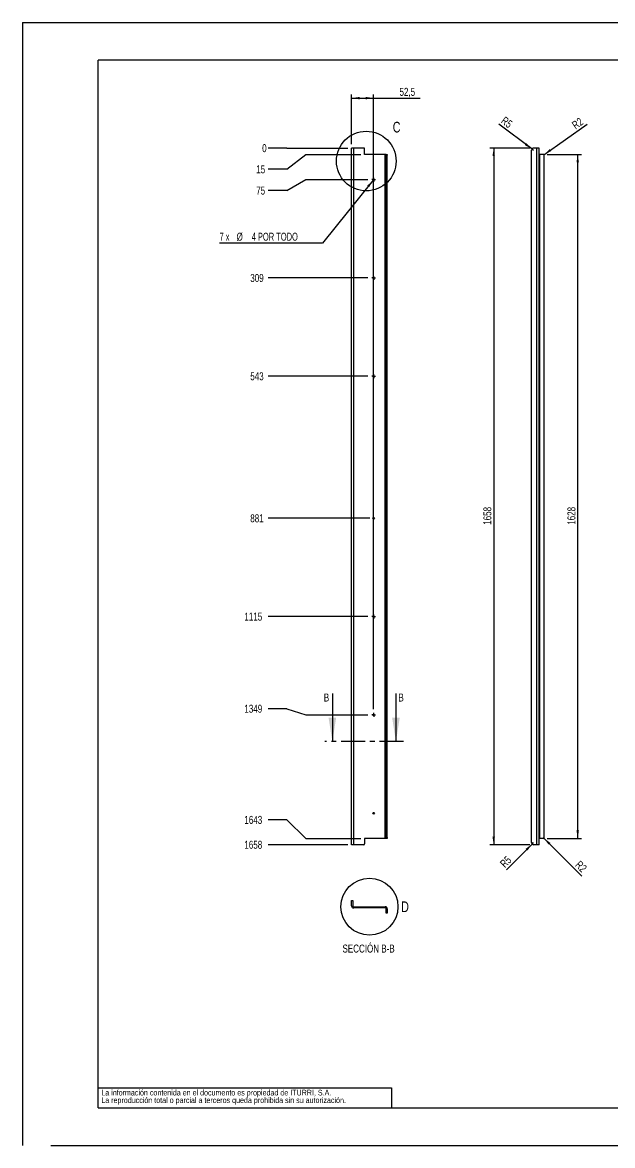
# Model space of a CAD drawing. Extents: x 0 to 25434, y 0 to 7314.
# Drawn here: x 0 to 1404, y 0 to 2673 of the extents above; entities that cross this region are included whole.
import ezdxf

# ---------------------------------------------------------------- set-up
doc = ezdxf.new("R2010")
doc.units = 0
doc.header["$LTSCALE"] = 9
doc.linetypes.add('CENTER', pattern=[10.16, 6.35, -1.27, 1.27, -1.27])
doc.layers.get('0').update_dxf_attribs({"linetype": 'CONTINUOUS'})
doc.layers.add('FORMATO', color=7, linetype='CONTINUOUS')
doc.layers.add('SLD-0', color=179, linetype='CONTINUOUS')
doc.styles.add('SLDTEXTSTYLE1', font='TXT', dxfattribs={"width": 0.75})
doc.styles.add('SLDTEXTSTYLE2', font='TXT', dxfattribs={"width": 0.666667})
doc.styles.add('SLDTEXTSTYLE3', font='TXT', dxfattribs={"width": 0.7})
doc.dimstyles.new('SLDDIMSTYLE0', dxfattribs={"dimtxt": 19.05, "dimasz": 19.05, "dimexe": 0, "dimexo": 0.0625, "dimgap": 4.7625, "dimtad": 0, "dimtih": 1, "dimtoh": 1, "dimdec": 0, "dimrnd": 1e-09, "dimdsep": 46, "dimtxsty": 'SLDTEXTSTYLE1', "dimblk1": 'NONE', "dimblk2": 'NONE', "dimsah": 1, "dimcen": 0.09, "dimadec": 0, "dimazin": 0, "dimtfac": 1, "dimtdec": 0, "dimtofl": 0, "dimtmove": 0, "dimatfit": 3, "dimldrblk": 'NONE', "dimfxl": 1, "dimtolj": 1, "dimtzin": 12, "dimarcsym": 0})
doc.dimstyles.new('SLDDIMSTYLE1', dxfattribs={"dimtxt": 19.05, "dimasz": 19.05, "dimexe": 0, "dimexo": 0.0625, "dimgap": 4.7625, "dimtad": 0, "dimtih": 1, "dimtoh": 1, "dimdec": 1, "dimrnd": 1e-09, "dimzin": 12, "dimdsep": 46, "dimtxsty": 'SLDTEXTSTYLE1', "dimblk1": 'NONE', "dimblk2": 'NONE', "dimsah": 1, "dimcen": 0.09, "dimadec": 0, "dimazin": 0, "dimtfac": 1, "dimtdec": 1, "dimtofl": 0, "dimtmove": 0, "dimatfit": 3, "dimldrblk": 'NONE', "dimfxl": 1, "dimtolj": 1, "dimtzin": 12, "dimarcsym": 0})
doc.dimstyles.new('SLDDIMSTYLE2', dxfattribs={"dimtxt": 19.05, "dimasz": 19.05, "dimexe": 0, "dimexo": 0.0625, "dimgap": 4.7625, "dimtad": 0, "dimtih": 1, "dimtoh": 1, "dimdec": 6, "dimrnd": 1e-09, "dimzin": 12, "dimdsep": 46, "dimtxsty": 'SLDTEXTSTYLE1', "dimblk1": 'NONE', "dimsah": 1, "dimcen": 0, "dimadec": 0, "dimazin": 0, "dimtfac": 1, "dimtdec": 1, "dimtmove": 0, "dimatfit": 3, "dimldrblk": 'NONE', "dimfxl": 1, "dimtolj": 1, "dimtzin": 12, "dimarcsym": 0})
doc.dimstyles.new('SLDDIMSTYLE3', dxfattribs={"dimtxt": 19.05, "dimasz": 19.05, "dimexe": 0, "dimexo": 0.0625, "dimgap": 4.7625, "dimtad": 1, "dimdec": 1, "dimrnd": 1e-09, "dimzin": 12, "dimdsep": 46, "dimtxsty": 'SLDTEXTSTYLE1', "dimsah": 1, "dimcen": 0.09, "dimadec": 0, "dimazin": 0, "dimtfac": 1, "dimtdec": 1, "dimtofl": 0, "dimtmove": 0, "dimatfit": 3, "dimfxl": 1, "dimtolj": 1, "dimtzin": 12, "dimarcsym": 0})
doc.dimstyles.new('SLDDIMSTYLE4', dxfattribs={"dimtxt": 19.05, "dimasz": 19.05, "dimexe": 0, "dimexo": 0.0625, "dimgap": 4.7625, "dimtad": 1, "dimdec": 1, "dimrnd": 1e-09, "dimzin": 12, "dimdsep": 46, "dimtxsty": 'SLDTEXTSTYLE1', "dimsah": 1, "dimcen": 0, "dimadec": 0, "dimazin": 0, "dimtfac": 1, "dimtdec": 1, "dimtofl": 0, "dimtmove": 0, "dimatfit": 3, "dimfxl": 1, "dimtolj": 1, "dimtzin": 12, "dimarcsym": 0})

# ---------------------------------------------------------------- blocks, each defined once
blk = doc.blocks.new('SW_NOTE_0_3')
at = {"layer": 'SLD-0', "color": 0, "char_height": 13.5, "attachment_point": 1, "style": 'SLDTEXTSTYLE1'}
for s, insert in [('La información contenida en el documento es propiedad de ITURRI, S.A.', (0, 17.3)), ('La reproducción total o parcial a terceros queda prohibida sin su autorización.', (0, -0.7))]:
    blk.add_mtext(s, dxfattribs=dict(at, insert=insert))
blk = doc.blocks.new('SW_NOTE_0_9')
at = {"layer": 'SLD-0', "color": 0, "char_height": 13.5, "attachment_point": 1, "style": 'SLDTEXTSTYLE1'}
for s, insert in [('La información contenida en el documento es propiedad de ITURRI, S.A.', (0, 17.3)), ('La reproducción total o parcial a terceros queda prohibida sin su autorización.', (0, -0.7))]:
    blk.add_mtext(s, dxfattribs=dict(at, insert=insert))
blk = doc.blocks.new('_D')
at = {"layer": 'FORMATO', "transparency": 16777216}
for p, q in [((629.4, 2374), (584.4, 2374)), ((629.4, 2374), (674.4, 2374)), ((674.4, 2374), (774.3, 2374))]:
    blk.add_line(p, q, dxfattribs=at)
at = {"layer": 'FORMATO', "transparency": 16777216, "insert": (570.4, 2383.4), "char_height": 19.1, "attachment_point": 1, "style": 'SLDTEXTSTYLE1'}
blk.add_mtext('0', dxfattribs=at)
blk = doc.blocks.new('_NONE')
blk = doc.blocks.new('_D_1')
at = {"layer": 'FORMATO', "color": 7, "transparency": 16777216}
for p, q in [((629.4, 2323.5), (674.4, 2359)), ((674.4, 2359), (805.3, 2359)), ((629.4, 2323.5), (584.4, 2323.5))]:
    blk.add_line(p, q, dxfattribs=at)
at = {"layer": 'FORMATO', "color": 7, "transparency": 16777216, "insert": (556.3, 2332.9), "char_height": 19.05, "attachment_point": 1, "style": 'SLDTEXTSTYLE1'}
blk.add_mtext('15', dxfattribs=at)
blk = doc.blocks.new('_D_2')
at = {"layer": 'FORMATO', "color": 7, "transparency": 16777216}
for p, q in [((629.4, 2273), (674.4, 2299)), ((674.4, 2299), (822.3, 2299)), ((629.4, 2273), (584.4, 2273))]:
    blk.add_line(p, q, dxfattribs=at)
at = {"layer": 'FORMATO', "color": 7, "transparency": 16777216, "insert": (556.3, 2282.4), "char_height": 19.05, "attachment_point": 1, "style": 'SLDTEXTSTYLE1'}
blk.add_mtext('75', dxfattribs=at)
blk = doc.blocks.new('_D_3')
at = {"layer": 'FORMATO', "color": 7, "transparency": 16777216}
blk.add_line((822.3, 2065), (584.4, 2065), dxfattribs=at)
at = {"layer": 'FORMATO', "color": 7, "transparency": 16777216, "insert": (542.2, 2074.4), "char_height": 19.05, "attachment_point": 1, "style": 'SLDTEXTSTYLE1'}
blk.add_mtext('309', dxfattribs=at)
blk = doc.blocks.new('_D_4')
at = {"layer": 'FORMATO', "color": 7, "transparency": 16777216}
blk.add_line((822.3, 1831), (584.4, 1831), dxfattribs=at)
at = {"layer": 'FORMATO', "color": 7, "transparency": 16777216, "insert": (542.2, 1840.4), "char_height": 19.05, "attachment_point": 1, "style": 'SLDTEXTSTYLE1'}
blk.add_mtext('543', dxfattribs=at)
blk = doc.blocks.new('_D_5')
at = {"layer": 'FORMATO', "color": 7, "transparency": 16777216}
blk.add_line((826.8, 1493), (584.4, 1493), dxfattribs=at)
at = {"layer": 'FORMATO', "color": 7, "transparency": 16777216, "insert": (542.2, 1502.4), "char_height": 19.05, "attachment_point": 1, "style": 'SLDTEXTSTYLE1'}
blk.add_mtext('881', dxfattribs=at)
blk = doc.blocks.new('_D_6')
at = {"layer": 'FORMATO', "color": 7, "transparency": 16777216}
blk.add_line((822.3, 1259), (584.4, 1259), dxfattribs=at)
at = {"layer": 'FORMATO', "color": 7, "transparency": 16777216, "insert": (528.1, 1268.4), "char_height": 19.05, "attachment_point": 1, "style": 'SLDTEXTSTYLE1'}
blk.add_mtext('1115', dxfattribs=at)
blk = doc.blocks.new('_D_7')
at = {"layer": 'FORMATO', "color": 7, "transparency": 16777216}
for p, q in [((629.4, 1039.7), (584.4, 1039.7)), ((629.4, 1039.7), (674.4, 1025)), ((674.4, 1025), (822.3, 1025))]:
    blk.add_line(p, q, dxfattribs=at)
at = {"layer": 'FORMATO', "color": 7, "transparency": 16777216, "insert": (528.1, 1049.2), "char_height": 19.05, "attachment_point": 1, "style": 'SLDTEXTSTYLE1'}
blk.add_mtext('1349', dxfattribs=at)
blk = doc.blocks.new('_D_8')
at = {"layer": 'FORMATO', "color": 7, "transparency": 16777216}
for p, q in [((629.4, 775.2), (584.4, 775.2)), ((629.4, 775.2), (674.4, 731)), ((674.4, 731), (805.3, 731))]:
    blk.add_line(p, q, dxfattribs=at)
at = {"layer": 'FORMATO', "color": 7, "transparency": 16777216, "insert": (528.1, 784.6), "char_height": 19.05, "attachment_point": 1, "style": 'SLDTEXTSTYLE1'}
blk.add_mtext('1643', dxfattribs=at)
blk = doc.blocks.new('_D_9')
at = {"layer": 'FORMATO', "color": 7, "transparency": 16777216}
blk.add_line((774.3, 716), (584.4, 716), dxfattribs=at)
at = {"layer": 'FORMATO', "color": 7, "transparency": 16777216, "insert": (528.1, 725.4), "char_height": 19.05, "attachment_point": 1, "style": 'SLDTEXTSTYLE1'}
blk.add_mtext('1658', dxfattribs=at)
blk = doc.blocks.new('_D_10')
at = {"layer": 'FORMATO', "transparency": 16777216}
for p, q in [((837.1, 2300.6), (834.6, 2297.5)), ((834.6, 2297.5), (714.2, 2148)), ((714.2, 2148), (469.2, 2148))]:
    blk.add_line(p, q, dxfattribs=at)
blk.add_solid([(834.6, 2297.5), (820.4, 2284.5), (824.9, 2280.8)], dxfattribs=at)
at = {"layer": 'FORMATO', "transparency": 16777216, "char_height": 19.05, "attachment_point": 1}
for s, insert, style in [('7 x', (469.2, 2172.6), 'SLDTEXTSTYLE2'), ('%%c', (509.6, 2172.6), 'SLDTEXTSTYLE1'), ('4 POR TODO', (545.5, 2172.6), 'SLDTEXTSTYLE3')]:
    blk.add_mtext(s, dxfattribs=dict(at, insert=insert, style=style))
blk = doc.blocks.new('_D_11')
at = {"layer": 'FORMATO', "color": 7, "transparency": 16777216}
for p, q in [((783.3, 2383), (783.3, 2501.9)), ((783.3, 2492.9), (835.8, 2492.9)), ((835.8, 1038.5), (835.8, 2501.9)), ((835.8, 2492.9), (946.6, 2492.9))]:
    blk.add_line(p, q, dxfattribs=at)
for points in [[(783.3, 2492.9), (802.4, 2490), (802.4, 2495.8)], [(835.8, 2492.9), (816.8, 2495.8), (816.8, 2490)]]:
    blk.add_solid(points, dxfattribs=at)
at = {"layer": 'FORMATO', "color": 7, "transparency": 16777216, "insert": (897.3, 2517.4), "char_height": 19.05, "attachment_point": 1, "style": 'SLDTEXTSTYLE1'}
blk.add_mtext('52,5', dxfattribs=at)
blk = doc.blocks.new('SW_CENTERMARKSYMBOL_0')
at = {"layer": 'FORMATO', "color": 0}
for p, q in [((-2.5, 0), (-4.5, 0)), ((0, 0), (-2.5, 0)), ((0, 2.5), (0, 4.5)), ((0, 0), (0, 2.5)), ((0, 0), (0, -2.5)), ((0, 0), (2.5, 0)), ((2.5, 0), (4.5, 0)), ((0, -2.5), (0, -4.5))]:
    blk.add_line(p, q, dxfattribs=at)
blk = doc.blocks.new('SW_CENTERMARKSYMBOL_1')
at = {"layer": 'FORMATO', "color": 0}
for p, q in [((-2.5, 0), (-4.5, 0)), ((0, 0), (-2.5, 0)), ((0, 2.5), (0, 4.5)), ((0, 0), (0, 2.5)), ((0, 0), (0, -2.5)), ((0, 0), (2.5, 0)), ((2.5, 0), (4.5, 0)), ((0, -2.5), (0, -4.5))]:
    blk.add_line(p, q, dxfattribs=at)
blk = doc.blocks.new('SW_CENTERMARKSYMBOL_2')
at = {"layer": 'FORMATO', "color": 0}
for p, q in [((-2.5, 0), (-4.5, 0)), ((0, 0), (-2.5, 0)), ((0, 2.5), (0, 4.5)), ((0, 0), (0, 2.5)), ((0, 0), (0, -2.5)), ((0, 0), (2.5, 0)), ((2.5, 0), (4.5, 0)), ((0, -2.5), (0, -4.5))]:
    blk.add_line(p, q, dxfattribs=at)
blk = doc.blocks.new('SW_CENTERMARKSYMBOL_3')
at = {"layer": 'FORMATO', "color": 0}
for p, q in [((-2.5, 0), (-4.5, 0)), ((0, 0), (-2.5, 0)), ((0, 2.5), (0, 4.5)), ((0, 0), (0, 2.5)), ((0, 0), (0, -2.5)), ((0, 0), (2.5, 0)), ((2.5, 0), (4.5, 0)), ((0, -2.5), (0, -4.5))]:
    blk.add_line(p, q, dxfattribs=at)
blk = doc.blocks.new('SW_CENTERMARKSYMBOL_4')
at = {"layer": 'FORMATO', "color": 0}
for p, q in [((-2.5, 0), (-4.5, 0)), ((0, 0), (-2.5, 0)), ((0, 2.5), (0, 4.5)), ((0, 0), (0, 2.5)), ((0, 0), (0, -2.5)), ((0, 0), (2.5, 0)), ((2.5, 0), (4.5, 0)), ((0, -2.5), (0, -4.5))]:
    blk.add_line(p, q, dxfattribs=at)
blk = doc.blocks.new('_D_12')
at = {"layer": 'FORMATO', "color": 7, "transparency": 16777216}
for q in [(1134, 2430.9), (1216.5, 2369)]:
    blk.add_line((1212.5, 2372), q, dxfattribs=at)
blk.add_solid([(1212.5, 2372), (1199, 2385.8), (1195.5, 2381.1)], dxfattribs=at)
at = {"layer": 'FORMATO', "color": 7, "transparency": 16777216, "insert": (1148.6, 2450.4), "char_height": 19.05, "attachment_point": 1, "rotation": 323.1293, "style": 'SLDTEXTSTYLE1'}
blk.add_mtext('R5', dxfattribs=at)
blk = doc.blocks.new('_D_13')
at = {"layer": 'FORMATO', "color": 7, "transparency": 16777216}
for q in [(1151.8, 656.4), (1216.5, 721)]:
    blk.add_line((1213, 717.5), q, dxfattribs=at)
blk.add_solid([(1213, 717.5), (1197.4, 706.1), (1201.6, 701.9)], dxfattribs=at)
at = {"layer": 'FORMATO', "color": 7, "transparency": 16777216, "insert": (1134.7, 673.5), "char_height": 19.05, "attachment_point": 1, "rotation": 45, "style": 'SLDTEXTSTYLE1'}
blk.add_mtext('R5', dxfattribs=at)
blk = doc.blocks.new('_D_14')
at = {"layer": 'FORMATO', "color": 7, "transparency": 16777216}
for q in [(1239.5, 733), (1331.2, 641.4)]:
    blk.add_line((1240.9, 731.6), q, dxfattribs=at)
blk.add_solid([(1240.9, 731.6), (1252.3, 716.1), (1256.5, 720.2)], dxfattribs=at)
at = {"layer": 'FORMATO', "color": 7, "transparency": 16777216, "insert": (1327.6, 679.5), "char_height": 19.05, "attachment_point": 1, "rotation": 315, "style": 'SLDTEXTSTYLE1'}
blk.add_mtext('R2', dxfattribs=at)
blk = doc.blocks.new('_D_15')
at = {"layer": 'FORMATO', "color": 7, "transparency": 16777216}
for q in [(1343.7, 2430.7), (1239.5, 2357)]:
    blk.add_line((1241.1, 2358.2), q, dxfattribs=at)
blk.add_solid([(1241.1, 2358.2), (1258.4, 2366.8), (1255, 2371.6)], dxfattribs=at)
at = {"layer": 'FORMATO', "color": 7, "transparency": 16777216, "insert": (1305.5, 2433.6), "char_height": 19.05, "attachment_point": 1, "rotation": 35.2792, "style": 'SLDTEXTSTYLE1'}
blk.add_mtext('R2', dxfattribs=at)
blk = doc.blocks.new('_D_16')
at = {"layer": 'FORMATO', "color": 7, "transparency": 16777216}
for p, q in [((1207.5, 2374), (1112.5, 2374)), ((1121.5, 2374), (1121.5, 716)), ((1207.5, 716), (1112.5, 716))]:
    blk.add_line(p, q, dxfattribs=at)
for points in [[(1121.5, 2374), (1118.6, 2355), (1124.4, 2355)], [(1121.5, 716), (1124.4, 735.1), (1118.6, 735.1)]]:
    blk.add_solid(points, dxfattribs=at)
at = {"layer": 'FORMATO', "color": 7, "transparency": 16777216, "insert": (1096.9, 1477.4), "char_height": 19.05, "attachment_point": 1, "rotation": 90, "style": 'SLDTEXTSTYLE1'}
blk.add_mtext('1658', dxfattribs=at)
blk = doc.blocks.new('_D_17')
at = {"layer": 'FORMATO', "color": 7, "transparency": 16777216}
for p, q in [((1248.5, 2359), (1330.4, 2359)), ((1321.4, 731), (1321.4, 2359)), ((1248.5, 731), (1330.4, 731))]:
    blk.add_line(p, q, dxfattribs=at)
for points in [[(1321.4, 2359), (1318.5, 2340), (1324.4, 2340)], [(1321.4, 731), (1324.4, 750.1), (1318.5, 750.1)]]:
    blk.add_solid(points, dxfattribs=at)
at = {"layer": 'FORMATO', "color": 7, "transparency": 16777216, "insert": (1296.9, 1477.5), "char_height": 19.05, "attachment_point": 1, "rotation": 90, "style": 'SLDTEXTSTYLE1'}
blk.add_mtext('1628', dxfattribs=at)

msp = doc.modelspace()

# ---------------------------------------------------------------- hatches: boundary and pattern name
at = {"linetype": 'Continuous'}
h = msp.add_hatch(dxfattribs=at)
h.set_pattern_fill('DIN 201 ALEACIÓN DE METAL LIGERO Y', scale=9, style=0, pattern_type=2)
h.set_pattern_definition([(45, (0, 0), (-727.4, 727.4), []), (45, (363.7, 2e-321), (-727.4, 727.4), [257.18, -128.6]), (45, (727.4, 4e-321), (-727.4, 727.4), [257.18, -128.6]), (45, (1091.1, 5e-321), (-727.4, 727.4), [257.18, -128.6])])
edge = h.paths.add_edge_path(flags=0)
edge.add_arc((788.342479, 570.3925459), 2, 180, 270, ccw=False)
edge.add_line((786.342479, 570.3925459), (786.342479, 583.3925459))
edge.add_line((786.342479, 583.3925459), (783.342479, 583.3925459))
edge.add_line((783.342479, 583.3925459), (783.342479, 570.3925459))
edge.add_arc((788.342479, 570.3925459), 5, 180, 270)
edge.add_line((788.342479, 565.3925459), (863.342479, 565.3925459))
edge.add_arc((863.342479, 563.3925459), 2, 0, 90, ccw=False)
edge.add_line((865.342479, 563.3925459), (865.342479, 553.3925459))
edge.add_line((865.342479, 553.3925459), (868.342479, 553.3925459))
edge.add_line((868.342479, 553.3925459), (868.342479, 563.3925459))
edge.add_arc((863.342479, 563.3925459), 5, 0, 90)
edge.add_line((863.342479, 568.3925459), (788.342479, 568.3925459))

# ---------------------------------------------------------------- linework, layer by layer
at = {"color": 7, "linetype": 'Continuous'}
for p, q in [((0, 2673), (3780, 2673)), ((0, 2673), (0, -0.012143)), ((3690, 2583), (180, 2583)), ((180, 90), (180, 2583)), ((783.342479, 716.0219844), (783.342479, 2374.0219844)), ((788.342479, 2374.0219844), (783.342479, 2374.0219844)), ((788.342479, 716.0219844), (788.342479, 2374.0219844)), ((812.342479, 2374.0219844), (788.342479, 2374.0219844)), ((814.342479, 2359.0219844), (814.342479, 2372.0219844)), ((863.342479, 2359.0219844), (814.342479, 2359.0219844)), ((863.342479, 731.0219844), (863.342479, 2359.0219844)), ((865.342479, 2359.0219844), (863.342479, 2359.0219844)), ((865.342479, 2359.0219844), (868.342479, 2359.0219844)), ((865.342479, 2357.0219844), (865.342479, 2359.0219844)), ((868.342479, 2357.0219844), (865.342479, 2357.0219844)), ((865.342479, 733.0219844), (865.342479, 2357.0219844)), ((868.342479, 2359.0219844), (868.342479, 2357.0219844)), ((868.342479, 733.0219844), (868.342479, 2357.0219844)), ((1211.5028635, 721.0219844), (1211.5028635, 2369.0219844)), ((1224.5028635, 2374.0219844), (1216.5028635, 2374.0219844)), ((1224.5028635, 716.0219844), (1224.5028635, 2374.0219844)), ((1229.5028635, 2374.0219844), (1224.5028635, 2374.0219844)), ((1229.5028635, 716.0219844), (1229.5028635, 2374.0219844)), ((1231.5028635, 2359.0219844), (1229.5028635, 2359.0219844)), ((1231.5028635, 731.0219844), (1231.5028635, 2359.0219844)), ((1239.5028635, 2359.0219844), (1231.5028635, 2359.0219844)), ((1241.5028635, 733.0219844), (1241.5028635, 2357.0219844)), ((737.569018, 1075.8752118), (737.569018, 961.5752118)), ((888.8565043, 1075.8752118), (888.8565043, 961.5752118)), ((814.342479, 731.0219844), (814.342479, 718.0219844)), ((863.342479, 731.0219844), (814.342479, 731.0219844)), ((865.342479, 731.0219844), (863.342479, 731.0219844)), ((865.342479, 733.0219844), (868.342479, 733.0219844)), ((865.342479, 731.0219844), (865.342479, 733.0219844)), ((868.342479, 731.0219844), (865.342479, 731.0219844)), ((868.342479, 733.0219844), (868.342479, 731.0219844)), ((1231.5028635, 731.0219844), (1229.5028635, 731.0219844)), ((1239.5028635, 731.0219844), (1231.5028635, 731.0219844)), ((788.342479, 716.0219844), (783.342479, 716.0219844)), ((812.342479, 716.0219844), (788.342479, 716.0219844)), ((1224.5028635, 716.0219844), (1216.5028635, 716.0219844)), ((1229.5028635, 716.0219844), (1224.5028635, 716.0219844)), ((783.342479, 570.3925459), (783.342479, 583.3925459)), ((783.342479, 583.3925459), (786.342479, 583.3925459)), ((786.342479, 583.3925459), (786.342479, 570.3925459)), ((788.342479, 568.3925459), (863.342479, 568.3925459)), ((863.342479, 565.3925459), (788.342479, 565.3925459)), ((865.342479, 553.3925459), (865.342479, 563.3925459)), ((868.342479, 563.3925459), (868.342479, 553.3925459)), ((868.342479, 553.3925459), (865.342479, 553.3925459)), ((180, 90), (3690, 90)), ((67.7755653, 0), (3780, 0))]:
    msp.add_line(p, q, dxfattribs=at)
at = {"color": 7, "linetype": 'CENTER'}
msp.add_line((906.8565043, 961.5752118), (719.569018, 961.5752118), dxfattribs=at)
at = {"color": 7, "linetype": 'Continuous'}
for centre, radius in [((818.2559805, 2343.1261208), 70.9755346), ((835.842479, 2299.0219844), 2), ((835.842479, 2065.0219844), 2), ((835.842479, 1831.0219844), 2), ((835.842479, 1493.0219844), 2), ((835.842479, 1259.0219844), 2), ((835.842479, 1025.0219844), 2), ((835.842479, 791.0219844), 2), ((825.842479, 568.3925459), 67.7851495)]:
    msp.add_circle(centre, radius, dxfattribs=at)
for centre, radius, start, end in [((812.342479, 2372.0219844), 2, 0, 90), ((1216.5028635, 2369.0219844), 5, 90, 180), ((1239.5028635, 2357.0219844), 2, 0, 90), ((1239.5028635, 733.0219844), 2, 270, 0), ((812.342479, 718.0219844), 2, 270, 0), ((1216.5028635, 721.0219844), 5, 180, 270), ((788.342479, 570.3925459), 5, 180, 270), ((788.342479, 570.3925459), 2, 180, 270), ((863.342479, 563.3925459), 5, 0, 90), ((863.342479, 563.3925459), 2, 0, 90)]:
    msp.add_arc(centre, radius, start, end, dxfattribs=at)
for points in [[(737.569018, 961.5752118), (746.713018, 1018.7252118), (728.425018, 1018.7252118)], [(888.8565043, 961.5752118), (898.0005043, 1018.7252118), (879.7125043, 1018.7252118)]]:
    msp.add_solid(points, dxfattribs=at)
at = {"layer": 'SLD-0'}
for p, q in [((180.0199632, 137.2063925), (878.6580592, 137.2063925)), ((878.6580592, 137.2063925), (878.6580592, 90))]:
    msp.add_line(p, q, dxfattribs=at)

# ---------------------------------------------------------------- block references
at = {"layer": 'FORMATO', "color": 7}
for name, p in [('SW_CENTERMARKSYMBOL_4', (835.842479, 2299.0219844)), ('SW_CENTERMARKSYMBOL_3', (835.842479, 2065.0219844)), ('SW_CENTERMARKSYMBOL_2', (835.842479, 1831.0219844)), ('SW_CENTERMARKSYMBOL_0', (835.842479, 1259.0219844)), ('SW_CENTERMARKSYMBOL_1', (835.842479, 1025.0219844))]:
    msp.add_blockref(name, p, dxfattribs=at)
at = {"layer": 'SLD-0'}
for name in ['SW_NOTE_0_3', 'SW_NOTE_0_9']:
    msp.add_blockref(name, (187.5405052, 115.3728404), dxfattribs=at)

# ---------------------------------------------------------------- texts
at = {"color": 7, "linetype": 'Continuous', "attachment_point": 1, "style": 'SLDTEXTSTYLE1'}
for s, insert, char_height in [('C', (881.2796359, 2436.539232), 25.4), ('B', (717.1477808, 1075.8752118), 19.05), ('B', (894.6911435, 1075.8752118), 19.05), ('D', (901.3022331, 581.0514884), 25.4)]:
    msp.add_mtext(s, dxfattribs=dict(at, insert=insert, char_height=char_height))
at = {"layer": 'FORMATO', "insert": (823.7292241, 478.3177584), "char_height": 19.05, "attachment_point": 2, "style": 'SLDTEXTSTYLE1'}
msp.add_mtext('SECCIÓN B-B', dxfattribs=at)

# ---------------------------------------------------------------- dimensions: what is measured, and where the dimension line sits
at = {"layer": 'FORMATO', "color": 7}
dim = msp.add_linear_dim(base=(835.842479, 2492.8928602), p1=(783.342479, 2374.0219844), p2=(835.842479, 1029.5219844), dimstyle='SLDDIMSTYLE3', dxfattribs=at)
dim.commit()
dim.dimension.update_dxf_attribs({"geometry": '_D_11', "text_midpoint": (921.9698768, 2492.8928602), "dimtype": 160})
for center, mpoint, picture, middle in [((1216.5028635, 2369.0219844), (1212.5029033, 2372.0220375), '_D_12', (1144.8186933, 2422.7867555)), ((1239.5028635, 2357.0219844), (1241.135559, 2358.1771058), '_D_15', (1332.4574239, 2422.7867555)), ((1239.5028635, 733.0219844), (1240.9170771, 731.6077709), '_D_14', (1321.4305991, 651.0944289)), ((1216.5028635, 721.0219844), (1212.9673296, 717.4864505), '_D_13', (1161.253401, 665.7725219))]:
    dim = msp.add_radius_dim(center=center, mpoint=mpoint, dimstyle='SLDDIMSTYLE4', dxfattribs=at)
    dim.commit()
    dim.dimension.update_dxf_attribs({"geometry": picture, "text_midpoint": middle, "dimtype": 164})
at = {"layer": 'FORMATO'}
dim = msp.add_ordinate_dim(feature_location=(783.3424789758, 2374.0219844358), offset=(-198.8960210984, 0), dtype=0, origin=(783.3424789758, 2374.0219844358), dimstyle='SLDDIMSTYLE0', dxfattribs=at)
dim.commit()
dim.dimension.update_dxf_attribs({"geometry": '_D', "text_midpoint": (577.4085410164, 2374.0219844358)})
at = {"layer": 'FORMATO', "color": 7}
for feature_location, offset, picture, middle in [((831.342479, 1259.0219844), (-246.8960211, 0), '_D_6', (556.2947904, 1259.0219844)), ((831.342479, 1025.0219844), (-246.8960211, 14.714492), '_D_7', (556.2947904, 1039.7364764)), ((814.342479, 731.0219844), (-229.8960211, 44.143476), '_D_8', (556.2947904, 775.1654604)), ((783.342479, 716.0219844), (-198.8960211, 0), '_D_9', (556.2947904, 716.0219844)), ((831.342479, 2065.0219844), (-246.8960211, 0), '_D_3', (563.3327078, 2065.0219844)), ((831.342479, 1831.0219844), (-246.8960211, 0), '_D_4', (563.3327078, 1831.0219844)), ((835.842479, 1493.0219844), (-251.3960211, 0), '_D_5', (563.3327078, 1493.0219844)), ((814.342479, 2359.0219844), (-229.8960211, -35.5063124), '_D_1', (570.3706242, 2323.515672)), ((831.342479, 2299.0219844), (-246.8960211, -26.0126248), '_D_2', (570.3706242, 2273.0093596))]:
    dim = msp.add_ordinate_dim(feature_location=feature_location, offset=offset, dtype=0, origin=(783.342479, 2374.0219844), dimstyle='SLDDIMSTYLE1', dxfattribs=at)
    dim.commit()
    dim.dimension.update_dxf_attribs({"geometry": picture, "text_midpoint": middle})
for base, p1, p2, picture, middle in [((1121.5028635, 716.0219844), (1216.5028635, 2374.0219844), (1216.5028635, 716.0219844), '_D_16', (1121.5028635, 1505.5695718)), ((1321.4305091, 2359.0219844), (1239.5028635, 731.0219844), (1239.5028635, 2359.0219844), '_D_17', (1321.4305091, 1505.7000153))]:
    dim = msp.add_linear_dim(base=base, p1=p1, p2=p2, angle=90, dimstyle='SLDDIMSTYLE3', dxfattribs=at)
    dim.commit()
    dim.dimension.update_dxf_attribs({"geometry": picture, "text_midpoint": middle, "dimtype": 160})
at = {"layer": 'FORMATO'}
dim = msp.add_diameter_dim_2p(p1=(837.0972585, 2300.5793952), p2=(834.5876995, 2297.4645736), text='7 x <> POR TODO\\P', dimstyle='SLDDIMSTYLE2', dxfattribs=at)
dim.commit()
dim.dimension.update_dxf_attribs({"geometry": '_D_10', "text_midpoint": (584.5622848, 2163.1440621), "dimtype": 163})

doc.saveas('drawing.dxf')
